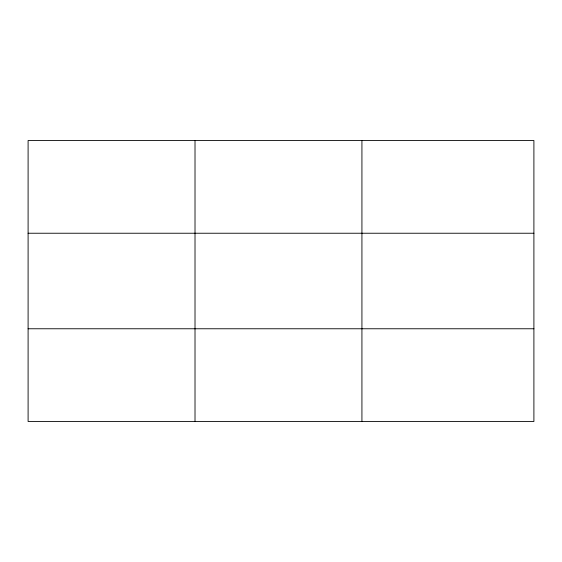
<?xml version="1.0" encoding="UTF-8"?>
<svg xmlns="http://www.w3.org/2000/svg" width="562" height="562" viewBox="0 0 562 562"><rect width="100%" height="100%" fill="white"/><g stroke="black" fill="none" stroke-linecap="round" stroke-linejoin="round"><path stroke-width="0.84" d="M195.014 421.486L195.014 140.514M361.928 421.486L361.928 140.514M533.9 328.763L533.9 421.486L28.1 421.486L28.1 140.514L533.9 140.514L533.9 328.763L28.1 328.763M28.1 233.237L533.9 233.237"/></g></svg>
